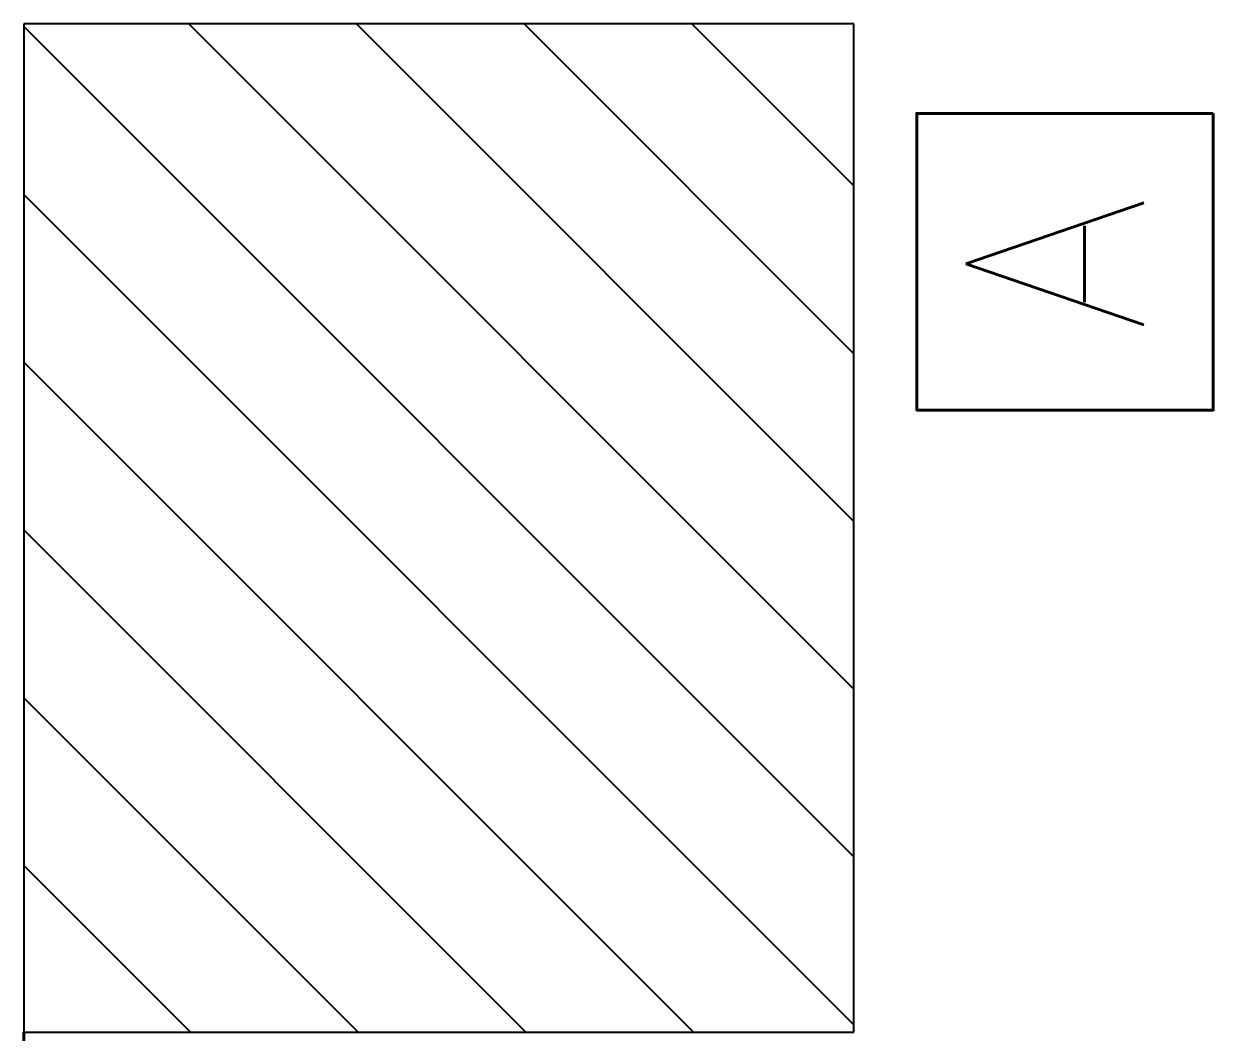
# Model space of a CAD drawing. Header units: inches. Extents: x 51 to 3278, y 66 to 1678.
# Drawn here: x 1125.39 to 1145.45, y 1042.95 to 1059.95 of the extents above; entities that cross this region are included whole.
import ezdxf

# ---------------------------------------------------------------- set-up
doc = ezdxf.new("R2010")
doc.units = ezdxf.units.IN
doc.header["$LTSCALE"] = 30
doc.header["$MEASUREMENT"] = 0
doc.layers.add('HATCH-DU', color=4, linetype='Continuous')
doc.layers.add('M-HVAC-EXST-DUCT', color=4, linetype='Continuous', lineweight=40)
doc.layers.add('SLEEVE', color=4, linetype='Continuous', lineweight=25)
doc.styles.add('SF', font='simplex.shx')

msp = doc.modelspace()

# ---------------------------------------------------------------- linework, layer by layer
at = {"layer": 'HATCH-DU', "color": 8}
for p, q in [((1139.389, 1045.901), (1125.39, 1059.901)), ((1139.39, 1048.729), (1128.171, 1059.948)), ((1139.39, 1051.558), (1131, 1059.948)), ((1139.39, 1054.386), (1133.828, 1059.947)), ((1139.39, 1057.214), (1136.657, 1059.947)), ((1139.389, 1043.073), (1125.39, 1057.072)), ((1136.686, 1042.947), (1125.39, 1054.244)), ((1133.858, 1042.947), (1125.39, 1051.415)), ((1131.029, 1042.948), (1125.39, 1048.587)), ((1128.2, 1042.948), (1125.389, 1045.759))]:
    msp.add_line(p, q, dxfattribs=at)
at = {"layer": 'M-HVAC-EXST-DUCT'}
msp.add_line((1125.387, 1042.948), (1125.387, 1015.304), dxfattribs=at)
at = {"layer": 'M-HVAC-EXST-DUCT', "elevation": 0}
msp.add_lwpolyline([(1145.449, 1058.436), (1145.449, 1053.436), (1140.449, 1053.436), (1140.449, 1058.436)], close=True, dxfattribs=at)
at = {"layer": 'SLEEVE'}
for p, q in [((1125.39, 1059.948), (1125.389, 1042.948)), ((1139.39, 1059.947), (1125.39, 1059.948)), ((1139.389, 1042.947), (1139.39, 1059.947)), ((1125.389, 1042.948), (1139.389, 1042.947))]:
    msp.add_line(p, q, dxfattribs=at)

# ---------------------------------------------------------------- texts
at = {"layer": 'M-HVAC-EXST-DUCT', "style": 'SF'}
msp.add_text('A', height=3, rotation=90, dxfattribs=at).set_placement((1144.279, 1054.743))

doc.saveas('drawing.dxf')
